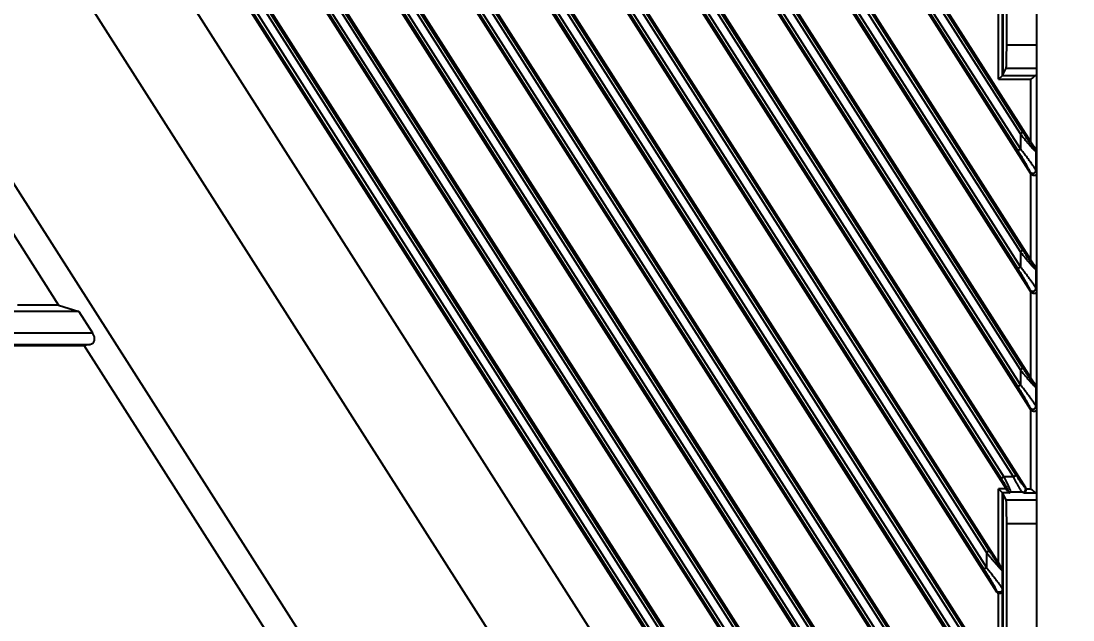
# Model space of a CAD drawing. Header units: millimetres. Extents: x 562 to 17351, y 2396 to 6995.
# Drawn here: x 2936.8 to 3071.2, y 3626.3 to 3702.8 of the extents above; entities that cross this region are included whole.
import ezdxf

# ---------------------------------------------------------------- set-up
doc = ezdxf.new("R2010")
doc.units = ezdxf.units.MM
doc.styles.get("Standard").update_dxf_attribs({"font": 'arial.ttf'})
doc.dimstyles.new('缩小5倍', dxfattribs={"dimtxt": 40, "dimasz": 20, "dimexe": 1, "dimexo": 0.2, "dimgap": 0, "dimtad": 1, "dimtoh": 1, "dimdec": 1, "dimzin": 9, "dimdsep": 46, "dimtxsty": 'Standard', "dimblk": '_FILLED', "dimcen": 0.2, "dimclrd": 256, "dimclre": 256, "dimclrt": 256, "dimadec": 1, "dimazin": 2, "dimtfac": 1, "dimtdec": 1, "dimtofl": 0, "dimtmove": 0, "dimatfit": 3, "dimldrblk": '_FILLED', "dimfxl": 1, "dimtolj": 1, "dimtzin": 0, "dimarcsym": 0})

# ---------------------------------------------------------------- blocks, each defined once
blk = doc.blocks.new('_FILLED')
at = {"color": 0, "linetype": 'ByBlock'}
blk.add_solid([(0, 0), (-1, 0.15), (-1, -0.15)], dxfattribs=at)
blk = doc.blocks.new('*D19')
at = {"lineweight": -2, "transparency": 16777216}
for p, q in [((3050.22, 3817.95), (3153.66, 3817.95)), ((3152.66, 3797.95), (3152.66, 3555.45)), ((3050.22, 3535.45), (3153.66, 3535.45))]:
    blk.add_line(p, q, dxfattribs=at)
at = {"layer": 'Defpoints', "color": 0, "transparency": 16777216}
for p in [(3050.02, 3817.95), (3050.02, 3535.45), (3152.66, 3535.45)]:
    blk.add_point(p, dxfattribs=at)
at = {"lineweight": -2, "transparency": 16777216, "xscale": 20, "yscale": 20, "zscale": 20}
for p, rotation in [((3152.66, 3817.95), 90), ((3152.66, 3535.45), 270)]:
    blk.add_blockref('_FILLED', p, dxfattribs=dict(at, rotation=rotation))
at = {"lineweight": 5, "transparency": 16777216, "insert": (3126.76, 3676.7), "char_height": 40, "attachment_point": 5, "rotation": 90}
blk.add_mtext('\\A1;282.5mm [11 1/8"]', dxfattribs=at)
blk = doc.blocks.new('*D27')
at = {"lineweight": -2, "transparency": 16777216}
for p, q in [((3031.72, 3820.45), (3233.69, 3820.45)), ((3232.69, 3552.95), (3232.69, 3800.45)), ((3031.72, 3532.95), (3233.69, 3532.95))]:
    blk.add_line(p, q, dxfattribs=at)
at = {"layer": 'Defpoints', "color": 0, "transparency": 16777216}
for p in [(3031.52, 3820.45), (3232.69, 3820.45), (3031.52, 3532.95)]:
    blk.add_point(p, dxfattribs=at)
at = {"lineweight": -2, "transparency": 16777216, "xscale": 20, "yscale": 20, "zscale": 20}
for p, rotation in [((3232.69, 3820.45), 90), ((3232.69, 3532.95), 270)]:
    blk.add_blockref('_FILLED', p, dxfattribs=dict(at, rotation=rotation))
at = {"lineweight": 5, "transparency": 16777216, "insert": (3206.79, 3676.7), "char_height": 40, "attachment_point": 5, "rotation": 90}
blk.add_mtext('\\A1;287.5mm [11 3/8"]', dxfattribs=at)

msp = doc.modelspace()

# ---------------------------------------------------------------- linework, layer by layer
at = {"color": 7, "linetype": 'Continuous'}
for p, q in [((3066.52, 3845.454), (3066.52, 3507.954)), ((2886.118, 3844.754), (3065.785, 3562.733)), ((3065.82, 3566.774), (2888.727, 3844.754)), ((3064.804, 3568.02), (2889.23, 3843.617)), ((2895.722, 3844.754), (3065.785, 3577.809)), ((3065.82, 3581.849), (2898.331, 3844.754)), ((3064.804, 3583.095), (2898.834, 3843.617)), ((2905.326, 3844.754), (3065.785, 3592.884)), ((3061.685, 3603.414), (2907.935, 3844.754)), ((3064.804, 3598.171), (2908.438, 3843.617)), ((2914.93, 3844.754), (3061.437, 3614.784)), ((3061.685, 3618.489), (2917.539, 3844.754)), ((2918.042, 3843.617), (3060.495, 3620.011)), ((2924.534, 3844.754), (3061.437, 3629.86)), ((2927.646, 3843.617), (3060.495, 3635.086)), ((3064.132, 3565.676), (2887.337, 3843.188)), ((3064.468, 3565.89), (2887.673, 3843.402)), ((3064.468, 3567.806), (2888.894, 3843.402)), ((3064.132, 3580.751), (2896.941, 3843.188)), ((3064.468, 3580.965), (2897.277, 3843.402)), ((3064.468, 3582.881), (2898.498, 3843.402)), ((3064.132, 3595.826), (2906.545, 3843.188)), ((3064.468, 3596.04), (2906.881, 3843.402)), ((3064.468, 3597.956), (2908.102, 3843.402)), ((2916.149, 3843.188), (3059.823, 3617.666)), ((2916.485, 3843.402), (3060.159, 3617.88)), ((2917.706, 3843.402), (3060.159, 3619.796)), ((2925.753, 3843.188), (3059.823, 3632.742)), ((2926.089, 3843.402), (3060.159, 3632.956)), ((2927.31, 3843.402), (3060.159, 3634.872)), ((3047.948, 3544.24), (2859.807, 3839.562)), ((2872.176, 3840.62), (3064.125, 3539.32)), ((2879.228, 3840.493), (3065.785, 3547.658)), ((3065.82, 3551.698), (2881.756, 3840.62)), ((3061.685, 3633.565), (2929.777, 3840.62)), ((2936.853, 3840.493), (3062.651, 3643.029)), ((3065.172, 3643.167), (2939.381, 3840.62)), ((2946.457, 3840.493), (3065.785, 3653.186)), ((3065.82, 3657.226), (2948.985, 3840.62)), ((2956.061, 3840.493), (3065.785, 3668.261)), ((3065.82, 3672.301), (2958.589, 3840.62)), ((2965.665, 3840.493), (3065.785, 3683.336)), ((3065.82, 3687.377), (2968.193, 3840.62)), ((3064.132, 3550.6), (2880.478, 3838.879)), ((3064.468, 3550.814), (2880.814, 3839.093)), ((3064.468, 3552.73), (2882.035, 3839.093)), ((3064.804, 3552.944), (2882.371, 3839.307)), ((2938.103, 3838.879), (3062.019, 3644.369)), ((2938.439, 3839.093), (3062.355, 3644.583)), ((3063.576, 3644.583), (2939.66, 3839.093)), ((3063.912, 3644.797), (2939.996, 3839.307)), ((3064.132, 3656.128), (2947.707, 3838.879)), ((3064.468, 3656.342), (2948.043, 3839.093)), ((3064.468, 3658.258), (2949.264, 3839.093)), ((3064.804, 3658.472), (2949.6, 3839.307)), ((3064.132, 3671.203), (2957.311, 3838.879)), ((3064.468, 3671.417), (2957.647, 3839.093)), ((3064.468, 3673.333), (2958.868, 3839.093)), ((3064.804, 3673.548), (2959.204, 3839.307)), ((3064.132, 3686.279), (2966.915, 3838.879)), ((3064.468, 3686.493), (2967.251, 3839.093)), ((3064.468, 3688.409), (2968.472, 3839.093)), ((3064.804, 3688.623), (2968.808, 3839.307)), ((2899.752, 3738.707), (3025.456, 3541.392)), ((3062.272, 3696.052), (3062.272, 3735.355)), ((3062.722, 3699.801), (3062.722, 3731.607)), ((2904.199, 3725.214), (2941.601, 3666.504)), ((3062.185, 3695.879), (3062.185, 3705.356)), ((3061.685, 3695.379), (3061.685, 3705.06)), ((3062.722, 3699.801), (3066.52, 3699.801)), ((3061.685, 3695.379), (3062.185, 3695.878)), ((3062.185, 3695.879), (3062.648, 3696.805)), ((3062.185, 3695.878), (3066.482, 3695.878)), ((3062.648, 3696.805), (3066.52, 3696.805)), ((3061.685, 3695.379), (3065.82, 3695.379)), ((3065.82, 3687.377), (3065.82, 3695.379)), ((3064.468, 3688.409), (3064.804, 3688.623)), ((3064.468, 3688.409), (3064.468, 3686.493)), ((3064.132, 3686.279), (3064.468, 3686.493)), ((3066.507, 3686.39), (3066.398, 3686.359)), ((3066.52, 3686.162), (3066.461, 3686.145)), ((3066.461, 3686.145), (3066.461, 3683.753)), ((3066.52, 3683.551), (3066.461, 3683.753)), ((3065.785, 3683.336), (3065.726, 3683.539)), ((3065.82, 3672.301), (3065.82, 3683.29)), ((3064.468, 3673.333), (3064.804, 3673.548)), ((3064.468, 3673.333), (3064.468, 3671.417)), ((3064.132, 3671.203), (3064.468, 3671.417)), ((3066.507, 3671.315), (3066.398, 3671.283)), ((3066.52, 3671.086), (3066.461, 3671.069)), ((3066.461, 3671.069), (3066.461, 3668.678)), ((3065.785, 3668.261), (3065.726, 3668.463)), ((3065.82, 3657.226), (3065.82, 3668.214)), ((3066.52, 3668.475), (3066.461, 3668.678)), ((2941.601, 3666.504), (2936.343, 3666.504)), ((2941.601, 3666.504), (2944.185, 3665.704)), ((2944.185, 3665.704), (2865.322, 3665.704)), ((2944.185, 3665.704), (2945.932, 3662.963)), ((2814.678, 3662.963), (2945.932, 3662.963)), ((2817.779, 3661.485), (2945.587, 3661.485)), ((2820.173, 3661.351), (2944.883, 3661.351)), ((2945.587, 3661.485), (2944.883, 3661.351)), ((3023.233, 3538.368), (2944.883, 3661.351)), ((3064.468, 3658.258), (3064.804, 3658.472)), ((3064.468, 3658.258), (3064.468, 3656.342)), ((3064.132, 3656.128), (3064.468, 3656.342)), ((3066.507, 3656.24), (3066.398, 3656.208)), ((3066.52, 3656.011), (3066.461, 3655.994)), ((3066.461, 3655.994), (3066.461, 3653.602)), ((3065.785, 3653.186), (3065.726, 3653.388)), ((3065.82, 3643.029), (3065.82, 3653.139)), ((3066.52, 3653.4), (3066.461, 3653.602)), ((3063.576, 3644.583), (3063.912, 3644.797)), ((3062.355, 3644.583), (3062.019, 3644.369)), ((3063.576, 3644.583), (3062.355, 3644.583)), ((3062.651, 3643.029), (3061.685, 3643.029)), ((3062.185, 3642.53), (3061.685, 3643.029)), ((3061.685, 3633.565), (3061.685, 3643.029)), ((3063.14, 3642.53), (3062.185, 3642.53)), ((3062.648, 3641.603), (3062.185, 3642.529)), ((3062.185, 3632.741), (3062.185, 3642.529)), ((3062.272, 3603.052), (3062.272, 3642.355)), ((3062.829, 3642.734), (3062.88, 3642.771)), ((3063.216, 3642.586), (3063.14, 3642.53)), ((3064.751, 3642.586), (3063.216, 3642.586)), ((3064.899, 3642.53), (3064.751, 3642.586)), ((3064.899, 3642.53), (3066.482, 3642.53)), ((3065.172, 3643.167), (3065.087, 3643.2)), ((3065.227, 3643.029), (3065.82, 3643.029)), ((3062.648, 3641.603), (3066.52, 3641.603)), ((3062.722, 3638.607), (3066.52, 3638.607)), ((3062.722, 3606.801), (3062.722, 3638.607)), ((3060.495, 3635.086), (3060.159, 3634.872)), ((3060.159, 3634.872), (3060.159, 3632.956)), ((3060.159, 3632.956), (3059.823, 3632.742)), ((3062.094, 3632.829), (3062.116, 3632.929)), ((3062.185, 3632.741), (3062.158, 3632.615)), ((3062.158, 3632.615), (3062.158, 3630.191)), ((3061.422, 3629.977), (3061.437, 3629.86)), ((3062.158, 3630.191), (3062.185, 3629.98)), ((3062.185, 3617.666), (3062.185, 3629.98)), ((3061.685, 3618.489), (3061.685, 3629.683))]:
    msp.add_line(p, q, dxfattribs=at)
for centre, radius, start, end in [((3066.059, 3686.144), 0.402, 0.12821, 32.37179), ((3066.059, 3671.068), 0.402, 0.12821, 32.37179), ((3066.059, 3655.993), 0.402, 0.12821, 32.37179), ((3063.218, 3642.987), 0.401, 212.50107, 269.7384), ((3061.762, 3632.613), 0.396, 0.20796, 32.97411)]:
    msp.add_arc(centre, radius, start, end, dxfattribs=at)
for centre, major_axis, ratio, start_param, end_param in [((3062.644, 3699.801), (0, 3), 0.0261859, -3.0892328, -1.5707963), ((3061.685, 3695.88), (0.5, 0), 0.0524078, -0.0523599, -0.0261799), ((3065.82, 3695.89), (0.7, 0), 0.0524078, -0.3290003, 0), ((3065.82, 3687.491), (-0.698, 1.104), 0.0467525, -4.6385736, -3.2595938), ((3066.118, 3683.561), (-0.117, 0.402), 0.9544391, -4.4159972, -4.2760353), ((3065.82, 3672.415), (-0.698, 1.104), 0.0467525, -4.6385736, -3.2595938), ((3066.118, 3668.486), (-0.117, 0.402), 0.9544391, -4.4159972, -4.2760353), ((2944.376, 3662.963), (1.711, -1.182), 0.5397124, -0.4887231, 0.9075403), ((3065.82, 3657.34), (-0.698, 1.104), 0.0467525, -4.6385736, -3.2595938), ((3066.118, 3653.41), (-0.117, 0.402), 0.9544391, -4.4159972, -4.2760353), ((3061.685, 3642.528), (0.5, 0), 0.0524078, 0.0261799, 0.0523599), ((3062.6, 3643.029), (-0.321, 0.499), 0.0736236, -2.2488505, -1.6180256), ((3064.831, 3642.955), (0.378, -0.144), 0.9893966, 0.5542806, 0.9271895), ((3065.82, 3642.518), (0.7, 0), 0.0524078, 0, 0.3290003), ((3062.644, 3638.607), (0, 3), 0.0261859, -1.5707963, -0.0523599), ((3061.685, 3633.646), (-0.499, 0.789), 0.0467525, -4.6385736, -3.6019132), ((3061.772, 3630.081), (-0.052, 0.405), 0.97951, -4.2648376, -3.4909652)]:
    msp.add_ellipse(centre, major_axis=major_axis, ratio=ratio, start_param=start_param, end_param=end_param, dxfattribs=at)
for points, knots in [([(3066.482, 3695.878), (3066.478, 3695.878), (3066.47, 3695.876), (3066.458, 3695.871), (3066.445, 3695.866), (3066.425, 3695.856), (3066.397, 3695.84), (3066.362, 3695.817), (3066.324, 3695.79), (3066.269, 3695.749), (3066.196, 3695.692), (3066.106, 3695.619), (3066.012, 3695.541), (3065.916, 3695.461), (3065.852, 3695.406), (3065.82, 3695.379)], [0, 0, 0, 0, 0.0134627, 0.0289579, 0.0464714, 0.0659319, 0.1102482, 0.1609222, 0.2169327, 0.2773605, 0.4084286, 0.5492483, 0.6963745, 0.84732, 1, 1, 1, 1]), ([(3066.461, 3686.145), (3066.459, 3686.144), (3066.454, 3686.144), (3066.446, 3686.147), (3066.436, 3686.152), (3066.424, 3686.158), (3066.411, 3686.167), (3066.39, 3686.183), (3066.361, 3686.208), (3066.321, 3686.244), (3066.276, 3686.287), (3066.227, 3686.336), (3066.174, 3686.391), (3066.117, 3686.451), (3066.036, 3686.538), (3065.929, 3686.656), (3065.796, 3686.807), (3065.657, 3686.967), (3065.514, 3687.134), (3065.368, 3687.307), (3065.22, 3687.484), (3065.07, 3687.665), (3064.92, 3687.848), (3064.718, 3688.096), (3064.568, 3688.283), (3064.468, 3688.409)], [0, 0, 0, 0, 0.0020355, 0.0047651, 0.008306, 0.0127011, 0.0179562, 0.0240633, 0.0387455, 0.0565196, 0.0771057, 0.1002084, 0.1255385, 0.1528246, 0.1818224, 0.2441016, 0.3109327, 0.381227, 0.4541671, 0.5291242, 0.6056186, 0.6832713, 0.7617698, 0.840872, 1, 1, 1, 1]), ([(3066.398, 3686.359), (3066.396, 3686.358), (3066.393, 3686.359), (3066.389, 3686.36), (3066.383, 3686.363), (3066.375, 3686.368), (3066.365, 3686.376), (3066.353, 3686.387), (3066.339, 3686.4), (3066.324, 3686.416), (3066.302, 3686.441), (3066.271, 3686.477), (3066.231, 3686.526), (3066.188, 3686.581), (3066.142, 3686.64), (3066.094, 3686.705), (3066.026, 3686.797), (3065.938, 3686.919), (3065.831, 3687.072), (3065.72, 3687.232), (3065.608, 3687.397), (3065.494, 3687.566), (3065.379, 3687.738), (3065.264, 3687.912), (3065.149, 3688.088), (3064.995, 3688.325), (3064.88, 3688.503), (3064.804, 3688.623)], [0, 0, 0, 0, 0.0019877, 0.0032768, 0.0048006, 0.0086051, 0.0134509, 0.0193278, 0.0262057, 0.0340361, 0.0427635, 0.0626752, 0.0854649, 0.1106912, 0.1379553, 0.1669325, 0.197336, 0.2615681, 0.3292677, 0.399486, 0.4715685, 0.5450421, 0.6195522, 0.6948366, 0.7706795, 0.8469202, 1, 1, 1, 1]), ([(3065.726, 3683.539), (3065.724, 3683.545), (3065.72, 3683.558), (3065.71, 3683.586), (3065.692, 3683.628), (3065.667, 3683.683), (3065.637, 3683.744), (3065.603, 3683.812), (3065.552, 3683.91), (3065.481, 3684.041), (3065.389, 3684.206), (3065.291, 3684.379), (3065.187, 3684.558), (3065.079, 3684.742), (3064.968, 3684.929), (3064.815, 3685.183), (3064.619, 3685.504), (3064.378, 3685.891), (3064.215, 3686.149), (3064.132, 3686.279)], [0, 0, 0, 0, 0.005901, 0.0127349, 0.0289525, 0.0481627, 0.0699017, 0.0937614, 0.1194, 0.1749235, 0.2347683, 0.2977889, 0.3631983, 0.4304352, 0.4990952, 0.5688712, 0.7108525, 0.8549295, 1, 1, 1, 1]), ([(3066.461, 3683.753), (3066.459, 3683.758), (3066.454, 3683.77), (3066.442, 3683.796), (3066.423, 3683.833), (3066.395, 3683.883), (3066.362, 3683.939), (3066.323, 3684.001), (3066.263, 3684.094), (3066.179, 3684.22), (3066.068, 3684.38), (3065.948, 3684.55), (3065.819, 3684.729), (3065.683, 3684.914), (3065.542, 3685.103), (3065.347, 3685.363), (3065.095, 3685.693), (3064.785, 3686.093), (3064.575, 3686.359), (3064.468, 3686.493)], [0, 0, 0, 0, 0.0050904, 0.0109864, 0.0250693, 0.0419781, 0.0614224, 0.0831168, 0.1067914, 0.15915, 0.2168984, 0.2788229, 0.3440099, 0.4117665, 0.4815659, 0.5529876, 0.6994169, 0.8489645, 1, 1, 1, 1]), ([(3066.52, 3686.392), (3066.52, 3686.391), (3066.519, 3686.39), (3066.519, 3686.388), (3066.518, 3686.386), (3066.516, 3686.386), (3066.514, 3686.386), (3066.512, 3686.387), (3066.509, 3686.388), (3066.508, 3686.39), (3066.507, 3686.39)], [0, 0, 0, 0, 0.134296, 0.2398382, 0.325336, 0.4080876, 0.5082504, 0.6377943, 0.8012696, 1, 1, 1, 1]), ([(3065.726, 3683.539), (3065.737, 3683.522), (3065.763, 3683.49), (3065.809, 3683.449), (3065.862, 3683.415), (3065.919, 3683.39), (3065.98, 3683.374), (3066.043, 3683.368), (3066.107, 3683.372), (3066.169, 3683.385), (3066.229, 3683.407), (3066.285, 3683.439), (3066.335, 3683.478), (3066.378, 3683.524), (3066.413, 3683.576), (3066.439, 3683.632), (3066.456, 3683.692), (3066.46, 3683.733), (3066.461, 3683.753)], [0, 0, 0, 0, 0.0611136, 0.1226139, 0.1845345, 0.2469214, 0.3097435, 0.3729365, 0.4363979, 0.5, 0.5636021, 0.6270635, 0.6902565, 0.7530786, 0.8154655, 0.8773861, 0.9388864, 1, 1, 1, 1]), ([(3065.82, 3683.29), (3065.835, 3683.271), (3065.869, 3683.237), (3065.927, 3683.194), (3065.99, 3683.161), (3066.055, 3683.137), (3066.121, 3683.122), (3066.184, 3683.115), (3066.243, 3683.114), (3066.298, 3683.118), (3066.341, 3683.125), (3066.372, 3683.132), (3066.399, 3683.139), (3066.424, 3683.146), (3066.447, 3683.153), (3066.462, 3683.158), (3066.476, 3683.161), (3066.487, 3683.163), (3066.497, 3683.163), (3066.506, 3683.16), (3066.513, 3683.154), (3066.517, 3683.145), (3066.519, 3683.133), (3066.52, 3683.125), (3066.52, 3683.12)], [0, 0, 0, 0, 0.0920916, 0.1838301, 0.2744821, 0.3630412, 0.4483761, 0.5294574, 0.6054592, 0.6757656, 0.7399133, 0.7695389, 0.7974393, 0.8476763, 0.8697735, 0.8896408, 0.9071069, 0.9220743, 0.9346474, 0.9454886, 0.9560565, 0.9680868, 0.9826751, 1, 1, 1, 1]), ([(3066.461, 3671.069), (3066.459, 3671.069), (3066.454, 3671.069), (3066.446, 3671.072), (3066.436, 3671.076), (3066.424, 3671.083), (3066.411, 3671.092), (3066.39, 3671.108), (3066.361, 3671.133), (3066.321, 3671.169), (3066.276, 3671.212), (3066.227, 3671.261), (3066.174, 3671.316), (3066.117, 3671.375), (3066.036, 3671.463), (3065.929, 3671.581), (3065.796, 3671.732), (3065.657, 3671.891), (3065.514, 3672.059), (3065.368, 3672.231), (3065.22, 3672.409), (3065.07, 3672.589), (3064.92, 3672.773), (3064.718, 3673.021), (3064.568, 3673.208), (3064.468, 3673.333)], [0, 0, 0, 0, 0.0020355, 0.0047651, 0.008306, 0.0127011, 0.0179562, 0.0240633, 0.0387455, 0.0565196, 0.0771057, 0.1002084, 0.1255385, 0.1528246, 0.1818224, 0.2441016, 0.3109327, 0.381227, 0.4541671, 0.5291242, 0.6056186, 0.6832713, 0.7617698, 0.840872, 1, 1, 1, 1]), ([(3066.398, 3671.283), (3066.396, 3671.283), (3066.393, 3671.283), (3066.389, 3671.285), (3066.383, 3671.287), (3066.375, 3671.292), (3066.365, 3671.301), (3066.353, 3671.312), (3066.339, 3671.325), (3066.324, 3671.341), (3066.302, 3671.366), (3066.271, 3671.402), (3066.231, 3671.45), (3066.188, 3671.505), (3066.142, 3671.565), (3066.094, 3671.629), (3066.026, 3671.721), (3065.938, 3671.843), (3065.831, 3671.996), (3065.72, 3672.156), (3065.608, 3672.321), (3065.494, 3672.49), (3065.379, 3672.662), (3065.264, 3672.836), (3065.149, 3673.012), (3064.995, 3673.249), (3064.88, 3673.428), (3064.804, 3673.548)], [0, 0, 0, 0, 0.0019877, 0.0032768, 0.0048006, 0.0086051, 0.0134509, 0.0193278, 0.0262057, 0.0340361, 0.0427635, 0.0626752, 0.0854649, 0.1106912, 0.1379553, 0.1669325, 0.197336, 0.2615681, 0.3292677, 0.399486, 0.4715685, 0.5450421, 0.6195522, 0.6948366, 0.7706795, 0.8469202, 1, 1, 1, 1]), ([(3065.726, 3668.463), (3065.724, 3668.469), (3065.72, 3668.482), (3065.71, 3668.511), (3065.692, 3668.552), (3065.667, 3668.607), (3065.637, 3668.669), (3065.603, 3668.736), (3065.552, 3668.835), (3065.481, 3668.966), (3065.389, 3669.131), (3065.291, 3669.304), (3065.187, 3669.483), (3065.079, 3669.666), (3064.968, 3669.853), (3064.815, 3670.107), (3064.619, 3670.428), (3064.378, 3670.815), (3064.215, 3671.074), (3064.132, 3671.203)], [0, 0, 0, 0, 0.005901, 0.0127349, 0.0289525, 0.0481627, 0.0699017, 0.0937614, 0.1194, 0.1749235, 0.2347683, 0.2977889, 0.3631983, 0.4304352, 0.4990952, 0.5688712, 0.7108525, 0.8549295, 1, 1, 1, 1]), ([(3066.461, 3668.678), (3066.459, 3668.683), (3066.454, 3668.695), (3066.442, 3668.72), (3066.423, 3668.757), (3066.395, 3668.807), (3066.362, 3668.863), (3066.323, 3668.926), (3066.263, 3669.019), (3066.179, 3669.144), (3066.068, 3669.304), (3065.948, 3669.475), (3065.819, 3669.653), (3065.683, 3669.838), (3065.542, 3670.028), (3065.347, 3670.288), (3065.095, 3670.618), (3064.785, 3671.017), (3064.575, 3671.284), (3064.468, 3671.417)], [0, 0, 0, 0, 0.0050904, 0.0109864, 0.0250693, 0.0419781, 0.0614224, 0.0831168, 0.1067914, 0.15915, 0.2168984, 0.2788229, 0.3440099, 0.4117665, 0.4815659, 0.5529876, 0.6994169, 0.8489645, 1, 1, 1, 1]), ([(3066.52, 3671.317), (3066.52, 3671.316), (3066.519, 3671.314), (3066.519, 3671.312), (3066.518, 3671.311), (3066.516, 3671.31), (3066.514, 3671.311), (3066.512, 3671.312), (3066.509, 3671.313), (3066.508, 3671.314), (3066.507, 3671.315)], [0, 0, 0, 0, 0.134296, 0.2398382, 0.325336, 0.4080876, 0.5082504, 0.6377943, 0.8012696, 1, 1, 1, 1]), ([(3065.726, 3668.463), (3065.737, 3668.447), (3065.763, 3668.415), (3065.809, 3668.373), (3065.862, 3668.34), (3065.919, 3668.315), (3065.98, 3668.299), (3066.043, 3668.293), (3066.107, 3668.296), (3066.169, 3668.31), (3066.229, 3668.332), (3066.285, 3668.363), (3066.335, 3668.402), (3066.378, 3668.448), (3066.413, 3668.5), (3066.439, 3668.557), (3066.456, 3668.616), (3066.46, 3668.657), (3066.461, 3668.678)], [0, 0, 0, 0, 0.0611136, 0.1226139, 0.1845345, 0.2469214, 0.3097435, 0.3729365, 0.4363979, 0.5, 0.5636021, 0.6270635, 0.6902565, 0.7530786, 0.8154655, 0.8773861, 0.9388864, 1, 1, 1, 1]), ([(3065.82, 3668.214), (3065.835, 3668.196), (3065.869, 3668.162), (3065.927, 3668.119), (3065.99, 3668.086), (3066.055, 3668.062), (3066.121, 3668.047), (3066.184, 3668.039), (3066.243, 3668.038), (3066.298, 3668.043), (3066.341, 3668.05), (3066.372, 3668.056), (3066.399, 3668.063), (3066.424, 3668.071), (3066.447, 3668.078), (3066.462, 3668.082), (3066.476, 3668.085), (3066.487, 3668.087), (3066.497, 3668.087), (3066.506, 3668.084), (3066.513, 3668.078), (3066.517, 3668.069), (3066.519, 3668.058), (3066.52, 3668.05), (3066.52, 3668.045)], [0, 0, 0, 0, 0.0920904, 0.1838269, 0.2744778, 0.3630357, 0.4483692, 0.5294492, 0.6054521, 0.6757624, 0.7399143, 0.7695414, 0.797443, 0.8476802, 0.8697761, 0.8896432, 0.9071086, 0.9220752, 0.9346481, 0.9454889, 0.9560575, 0.9680871, 0.982675, 1, 1, 1, 1]), ([(3066.461, 3655.994), (3066.459, 3655.993), (3066.454, 3655.994), (3066.446, 3655.996), (3066.436, 3656.001), (3066.424, 3656.008), (3066.411, 3656.017), (3066.39, 3656.032), (3066.361, 3656.057), (3066.321, 3656.093), (3066.276, 3656.136), (3066.227, 3656.186), (3066.174, 3656.24), (3066.117, 3656.3), (3066.036, 3656.388), (3065.929, 3656.506), (3065.796, 3656.656), (3065.657, 3656.816), (3065.514, 3656.983), (3065.368, 3657.156), (3065.22, 3657.333), (3065.07, 3657.514), (3064.92, 3657.697), (3064.718, 3657.945), (3064.568, 3658.133), (3064.468, 3658.258)], [0, 0, 0, 0, 0.0020355, 0.0047651, 0.008306, 0.0127011, 0.0179562, 0.0240633, 0.0387455, 0.0565196, 0.0771057, 0.1002084, 0.1255385, 0.1528246, 0.1818224, 0.2441016, 0.3109327, 0.381227, 0.4541671, 0.5291242, 0.6056186, 0.6832713, 0.7617698, 0.840872, 1, 1, 1, 1]), ([(3066.398, 3656.208), (3066.396, 3656.207), (3066.393, 3656.208), (3066.389, 3656.209), (3066.383, 3656.212), (3066.375, 3656.217), (3066.365, 3656.225), (3066.353, 3656.236), (3066.339, 3656.249), (3066.324, 3656.265), (3066.302, 3656.29), (3066.271, 3656.326), (3066.231, 3656.375), (3066.188, 3656.43), (3066.142, 3656.49), (3066.094, 3656.554), (3066.026, 3656.646), (3065.938, 3656.768), (3065.831, 3656.921), (3065.72, 3657.081), (3065.608, 3657.246), (3065.494, 3657.415), (3065.379, 3657.587), (3065.264, 3657.761), (3065.149, 3657.937), (3064.995, 3658.174), (3064.88, 3658.353), (3064.804, 3658.472)], [0, 0, 0, 0, 0.0019877, 0.0032768, 0.0048006, 0.0086051, 0.0134509, 0.0193278, 0.0262057, 0.0340361, 0.0427635, 0.0626752, 0.0854649, 0.1106912, 0.1379553, 0.1669325, 0.197336, 0.2615681, 0.3292677, 0.399486, 0.4715685, 0.5450421, 0.6195522, 0.6948366, 0.7706795, 0.8469202, 1, 1, 1, 1]), ([(3065.726, 3653.388), (3065.724, 3653.394), (3065.72, 3653.407), (3065.71, 3653.436), (3065.692, 3653.477), (3065.667, 3653.532), (3065.637, 3653.594), (3065.603, 3653.661), (3065.552, 3653.759), (3065.481, 3653.891), (3065.389, 3654.055), (3065.291, 3654.228), (3065.187, 3654.407), (3065.079, 3654.591), (3064.968, 3654.778), (3064.815, 3655.032), (3064.619, 3655.353), (3064.378, 3655.74), (3064.215, 3655.998), (3064.132, 3656.128)], [0, 0, 0, 0, 0.005901, 0.0127349, 0.0289525, 0.0481627, 0.0699017, 0.0937614, 0.1194, 0.1749235, 0.2347683, 0.2977889, 0.3631983, 0.4304352, 0.4990952, 0.5688712, 0.7108525, 0.8549295, 1, 1, 1, 1]), ([(3066.461, 3653.602), (3066.459, 3653.608), (3066.454, 3653.619), (3066.442, 3653.645), (3066.423, 3653.682), (3066.395, 3653.732), (3066.362, 3653.788), (3066.323, 3653.85), (3066.263, 3653.943), (3066.179, 3654.069), (3066.068, 3654.229), (3065.948, 3654.399), (3065.819, 3654.578), (3065.683, 3654.763), (3065.542, 3654.953), (3065.347, 3655.213), (3065.095, 3655.543), (3064.785, 3655.942), (3064.575, 3656.208), (3064.468, 3656.342)], [0, 0, 0, 0, 0.0050904, 0.0109864, 0.0250693, 0.0419781, 0.0614224, 0.0831168, 0.1067914, 0.15915, 0.2168984, 0.2788229, 0.3440099, 0.4117665, 0.4815659, 0.5529876, 0.6994169, 0.8489645, 1, 1, 1, 1]), ([(3066.52, 3656.241), (3066.52, 3656.24), (3066.519, 3656.239), (3066.519, 3656.237), (3066.518, 3656.236), (3066.516, 3656.235), (3066.514, 3656.235), (3066.512, 3656.236), (3066.509, 3656.238), (3066.508, 3656.239), (3066.507, 3656.24)], [0, 0, 0, 0, 0.134296, 0.2398382, 0.325336, 0.4080876, 0.5082504, 0.6377943, 0.8012696, 1, 1, 1, 1]), ([(3065.726, 3653.388), (3065.737, 3653.371), (3065.763, 3653.339), (3065.809, 3653.298), (3065.862, 3653.264), (3065.919, 3653.239), (3065.98, 3653.224), (3066.043, 3653.217), (3066.107, 3653.221), (3066.169, 3653.234), (3066.229, 3653.257), (3066.285, 3653.288), (3066.335, 3653.327), (3066.378, 3653.373), (3066.413, 3653.425), (3066.439, 3653.481), (3066.456, 3653.541), (3066.46, 3653.582), (3066.461, 3653.602)], [0, 0, 0, 0, 0.0611136, 0.1226139, 0.1845345, 0.2469214, 0.3097435, 0.3729365, 0.4363979, 0.5, 0.5636021, 0.6270635, 0.6902565, 0.7530786, 0.8154655, 0.8773861, 0.9388864, 1, 1, 1, 1]), ([(3065.82, 3653.139), (3065.835, 3653.12), (3065.869, 3653.086), (3065.927, 3653.044), (3065.99, 3653.01), (3066.055, 3652.986), (3066.121, 3652.971), (3066.184, 3652.964), (3066.243, 3652.963), (3066.298, 3652.967), (3066.341, 3652.974), (3066.372, 3652.981), (3066.399, 3652.988), (3066.424, 3652.995), (3066.447, 3653.002), (3066.462, 3653.007), (3066.476, 3653.01), (3066.487, 3653.012), (3066.497, 3653.012), (3066.506, 3653.009), (3066.513, 3653.003), (3066.517, 3652.994), (3066.519, 3652.983), (3066.52, 3652.974), (3066.52, 3652.97)], [0, 0, 0, 0, 0.0920916, 0.1838301, 0.2744821, 0.3630412, 0.4483761, 0.5294574, 0.6054592, 0.6757656, 0.7399133, 0.7695389, 0.7974393, 0.8476763, 0.8697735, 0.8896408, 0.9071069, 0.9220743, 0.9346474, 0.9454886, 0.9560565, 0.9680868, 0.9826751, 1, 1, 1, 1]), ([(3065.087, 3643.2), (3065.083, 3643.201), (3065.073, 3643.207), (3065.057, 3643.218), (3065.039, 3643.233), (3065.019, 3643.252), (3064.996, 3643.276), (3064.961, 3643.313), (3064.912, 3643.369), (3064.849, 3643.446), (3064.78, 3643.535), (3064.705, 3643.634), (3064.626, 3643.741), (3064.543, 3643.856), (3064.426, 3644.022), (3064.276, 3644.241), (3064.094, 3644.515), (3063.973, 3644.702), (3063.912, 3644.797)], [0, 0, 0, 0, 0.0072834, 0.0168397, 0.0287049, 0.0428465, 0.0592007, 0.077685, 0.120655, 0.1709459, 0.2277248, 0.2901844, 0.3575673, 0.4291743, 0.504361, 0.6631469, 0.8296543, 1, 1, 1, 1]), ([(3062.019, 3644.369), (3062.078, 3644.277), (3062.192, 3644.095), (3062.357, 3643.825), (3062.509, 3643.566), (3062.625, 3643.361), (3062.707, 3643.209), (3062.759, 3643.109), (3062.797, 3643.031), (3062.823, 3642.975), (3062.839, 3642.937), (3062.854, 3642.903), (3062.865, 3642.873), (3062.874, 3642.846), (3062.881, 3642.823), (3062.885, 3642.805), (3062.886, 3642.791), (3062.885, 3642.783), (3062.884, 3642.778), (3062.882, 3642.774), (3062.881, 3642.772), (3062.88, 3642.771)], [0, 0, 0, 0, 0.1789629, 0.3538504, 0.5200134, 0.6718425, 0.7403237, 0.8026172, 0.8577529, 0.8823372, 0.9047784, 0.9249739, 0.9428297, 0.9582725, 0.9712508, 0.981752, 0.9898318, 0.9930221, 0.9957091, 0.9979851, 1, 1, 1, 1]), ([(3062.355, 3644.583), (3062.415, 3644.465), (3062.533, 3644.231), (3062.675, 3643.94), (3062.782, 3643.713), (3062.858, 3643.552), (3062.928, 3643.397), (3062.992, 3643.251), (3063.05, 3643.116), (3063.101, 3642.993), (3063.144, 3642.883), (3063.173, 3642.801), (3063.192, 3642.744), (3063.203, 3642.708), (3063.212, 3642.676), (3063.218, 3642.648), (3063.221, 3642.629), (3063.222, 3642.615), (3063.222, 3642.607), (3063.221, 3642.6), (3063.22, 3642.593), (3063.218, 3642.588), (3063.216, 3642.586)], [0, 0, 0, 0, 0.1820997, 0.3593856, 0.4446106, 0.5266145, 0.6046409, 0.6778929, 0.7455429, 0.8067488, 0.8606811, 0.9065595, 0.9262616, 0.9437055, 0.9588352, 0.9716089, 0.9820139, 0.9863373, 0.990086, 0.9932799, 0.9959543, 1, 1, 1, 1]), ([(3064.751, 3642.586), (3064.749, 3642.587), (3064.745, 3642.59), (3064.735, 3642.596), (3064.722, 3642.608), (3064.705, 3642.626), (3064.685, 3642.649), (3064.663, 3642.677), (3064.629, 3642.722), (3064.582, 3642.79), (3064.52, 3642.883), (3064.452, 3642.991), (3064.378, 3643.113), (3064.299, 3643.247), (3064.216, 3643.391), (3064.098, 3643.599), (3063.946, 3643.877), (3063.761, 3644.224), (3063.637, 3644.462), (3063.576, 3644.583)], [0, 0, 0, 0, 0.0029084, 0.0063448, 0.0148656, 0.0256289, 0.0386255, 0.0538163, 0.0711442, 0.1119189, 0.1603122, 0.2156259, 0.2771415, 0.3441469, 0.4159501, 0.491884, 0.6536144, 0.824513, 1, 1, 1, 1]), ([(3062.829, 3642.734), (3062.847, 3642.702), (3062.889, 3642.646), (3062.967, 3642.583), (3063.051, 3642.543), (3063.111, 3642.531), (3063.14, 3642.53)], [0, 0, 0, 0, 0.2806557, 0.5359567, 0.7733169, 1, 1, 1, 1]), ([(3064.751, 3642.586), (3064.786, 3642.586), (3064.857, 3642.596), (3064.955, 3642.639), (3065.038, 3642.706), (3065.102, 3642.792), (3065.14, 3642.892), (3065.152, 3642.999), (3065.135, 3643.105), (3065.106, 3643.17), (3065.087, 3643.2)], [0, 0, 0, 0, 0.1243913, 0.2491042, 0.3741642, 0.4994757, 0.6248816, 0.7501993, 0.8752625, 1, 1, 1, 1]), ([(3064.899, 3642.53), (3064.921, 3642.531), (3064.965, 3642.539), (3065.029, 3642.566), (3065.09, 3642.607), (3065.145, 3642.664), (3065.191, 3642.737), (3065.224, 3642.825), (3065.239, 3642.925), (3065.234, 3642.994), (3065.227, 3643.029)], [0, 0, 0, 0, 0.0978492, 0.1996391, 0.3077634, 0.4245486, 0.5520983, 0.6916886, 0.842452, 1, 1, 1, 1]), ([(3065.82, 3643.029), (3065.852, 3643.002), (3065.916, 3642.947), (3066.012, 3642.867), (3066.106, 3642.789), (3066.196, 3642.716), (3066.269, 3642.659), (3066.324, 3642.618), (3066.362, 3642.591), (3066.397, 3642.568), (3066.425, 3642.552), (3066.445, 3642.542), (3066.458, 3642.536), (3066.47, 3642.532), (3066.478, 3642.53), (3066.482, 3642.53)], [0, 0, 0, 0, 0.1526798, 0.3036254, 0.4507514, 0.5915709, 0.7226387, 0.7830665, 0.8390774, 0.8897515, 0.934068, 0.9535285, 0.9710421, 0.9865373, 1, 1, 1, 1]), ([(3060.159, 3634.872), (3060.262, 3634.742), (3060.468, 3634.486), (3060.727, 3634.168), (3060.934, 3633.919), (3061.086, 3633.737), (3061.236, 3633.559), (3061.383, 3633.389), (3061.503, 3633.251), (3061.596, 3633.146), (3061.663, 3633.072), (3061.728, 3633), (3061.79, 3632.933), (3061.849, 3632.87), (3061.905, 3632.812), (3061.957, 3632.76), (3062.004, 3632.714), (3062.046, 3632.676), (3062.077, 3632.649), (3062.099, 3632.632), (3062.113, 3632.623), (3062.125, 3632.615), (3062.135, 3632.61), (3062.143, 3632.608), (3062.148, 3632.607), (3062.151, 3632.608), (3062.153, 3632.608), (3062.156, 3632.611), (3062.157, 3632.613), (3062.158, 3632.615)], [0, 0, 0, 0, 0.1635991, 0.3255168, 0.4052077, 0.483611, 0.5602914, 0.6346986, 0.7061024, 0.740385, 0.7735329, 0.8053665, 0.8356907, 0.864271, 0.8908509, 0.9151376, 0.9368206, 0.9555746, 0.9710899, 0.9775482, 0.9831075, 0.9877533, 0.9914909, 0.9943623, 0.9955078, 0.9964943, 0.9973692, 0.9981983, 1, 1, 1, 1]), ([(3060.495, 3635.086), (3060.573, 3634.963), (3060.691, 3634.779), (3060.849, 3634.536), (3060.968, 3634.355), (3061.086, 3634.176), (3061.204, 3633.999), (3061.321, 3633.826), (3061.436, 3633.658), (3061.531, 3633.52), (3061.606, 3633.414), (3061.661, 3633.337), (3061.714, 3633.263), (3061.766, 3633.192), (3061.816, 3633.125), (3061.864, 3633.062), (3061.909, 3633.004), (3061.951, 3632.952), (3061.989, 3632.907), (3062.018, 3632.875), (3062.039, 3632.855), (3062.052, 3632.842), (3062.063, 3632.833), (3062.073, 3632.826), (3062.08, 3632.823), (3062.085, 3632.821), (3062.087, 3632.821), (3062.09, 3632.822), (3062.092, 3632.824), (3062.093, 3632.826), (3062.094, 3632.828), (3062.094, 3632.829)], [0, 0, 0, 0, 0.1569399, 0.235083, 0.3127924, 0.3898893, 0.4661326, 0.5412217, 0.6147568, 0.6861843, 0.7208771, 0.7547261, 0.7875804, 0.819246, 0.8494994, 0.8780527, 0.9045697, 0.9286413, 0.9497981, 0.9675302, 0.9749527, 0.9813379, 0.9866442, 0.9908494, 0.9939842, 0.9951899, 0.9961999, 0.9970849, 0.997946, 0.9988905, 1, 1, 1, 1]), ([(3059.823, 3632.742), (3059.907, 3632.609), (3060.075, 3632.343), (3060.282, 3632.011), (3060.444, 3631.746), (3060.563, 3631.55), (3060.68, 3631.356), (3060.794, 3631.164), (3060.904, 3630.977), (3061.009, 3630.794), (3061.108, 3630.619), (3061.186, 3630.478), (3061.244, 3630.37), (3061.283, 3630.295), (3061.319, 3630.225), (3061.351, 3630.16), (3061.378, 3630.102), (3061.397, 3630.058), (3061.408, 3630.027), (3061.415, 3630.008), (3061.419, 3629.992), (3061.421, 3629.982), (3061.422, 3629.977)], [0, 0, 0, 0, 0.1478542, 0.2946362, 0.3672645, 0.4391534, 0.5100877, 0.5797992, 0.6479353, 0.7140285, 0.7774245, 0.83718, 0.8652802, 0.8918983, 0.9167475, 0.9394751, 0.9596635, 0.9768213, 0.984101, 0.9904265, 0.9957408, 1, 1, 1, 1]), ([(3060.159, 3632.956), (3060.268, 3632.818), (3060.485, 3632.544), (3060.752, 3632.199), (3060.961, 3631.926), (3061.114, 3631.724), (3061.263, 3631.526), (3061.407, 3631.331), (3061.545, 3631.143), (3061.676, 3630.961), (3061.797, 3630.788), (3061.891, 3630.651), (3061.959, 3630.548), (3062.004, 3630.478), (3062.045, 3630.413), (3062.081, 3630.354), (3062.111, 3630.302), (3062.131, 3630.263), (3062.143, 3630.236), (3062.15, 3630.219), (3062.155, 3630.204), (3062.157, 3630.195), (3062.158, 3630.191)], [0, 0, 0, 0, 0.1544449, 0.3072695, 0.3825336, 0.4566922, 0.5294318, 0.6003765, 0.6690454, 0.7348223, 0.7968969, 0.8541833, 0.8805946, 0.9052261, 0.9278269, 0.9481104, 0.9657694, 0.9804847, 0.9866458, 0.9919647, 0.996419, 1, 1, 1, 1]), ([(3062.185, 3632.741), (3062.185, 3632.758), (3062.181, 3632.79), (3062.167, 3632.839), (3062.146, 3632.886), (3062.127, 3632.915), (3062.116, 3632.929)], [0, 0, 0, 0, 0.2399098, 0.4844033, 0.7366946, 1, 1, 1, 1]), ([(3062.158, 3630.191), (3062.158, 3630.171), (3062.154, 3630.129), (3062.139, 3630.067), (3062.113, 3630.009), (3062.079, 3629.956), (3062.036, 3629.909), (3061.986, 3629.869), (3061.931, 3629.837), (3061.87, 3629.814), (3061.808, 3629.801), (3061.743, 3629.798), (3061.68, 3629.805), (3061.618, 3629.822), (3061.56, 3629.848), (3061.506, 3629.883), (3061.46, 3629.927), (3061.434, 3629.96), (3061.422, 3629.977)], [0, 0, 0, 0, 0.0617708, 0.1236744, 0.1857239, 0.2479744, 0.3104293, 0.3730813, 0.4359006, 0.4988414, 0.5618457, 0.6248497, 0.6877889, 0.7506049, 0.8132543, 0.8756998, 0.9379562, 1, 1, 1, 1]), ([(3061.685, 3629.683), (3061.72, 3629.675), (3061.789, 3629.667), (3061.889, 3629.677), (3061.978, 3629.706), (3062.052, 3629.747), (3062.11, 3629.798), (3062.152, 3629.856), (3062.178, 3629.916), (3062.184, 3629.959), (3062.185, 3629.98)], [0, 0, 0, 0, 0.1608989, 0.3147415, 0.4564942, 0.5847421, 0.7006379, 0.8065446, 0.9053093, 1, 1, 1, 1])]:
    msp.add_open_spline(points, degree=3, knots=knots, dxfattribs=at)

# ---------------------------------------------------------------- dimensions: what is measured, and where the dimension line sits
at = {"color": 6, "lineweight": 5}
dim = msp.add_linear_dim(base=(3232.687, 3820.454), p1=(3031.52, 3532.954), p2=(3031.52, 3820.454), angle=90, dimstyle='缩小5倍', override={"dimpost": 'mm'}, dxfattribs=at)
dim.commit()
dim.dimension.update_dxf_attribs({"geometry": '*D27', "text_midpoint": (3232.687, 3676.704), "dimtype": 160})
at = {"color": 1, "lineweight": 5}
dim = msp.add_linear_dim(base=(3152.657, 3535.454), p1=(3050.02, 3817.954), p2=(3050.02, 3535.454), angle=90, dimstyle='缩小5倍', override={"dimpost": 'mm'}, dxfattribs=at)
dim.commit()
dim.dimension.update_dxf_attribs({"geometry": '*D19', "text_midpoint": (3152.657, 3676.704), "dimtype": 160})

doc.saveas('drawing.dxf')
